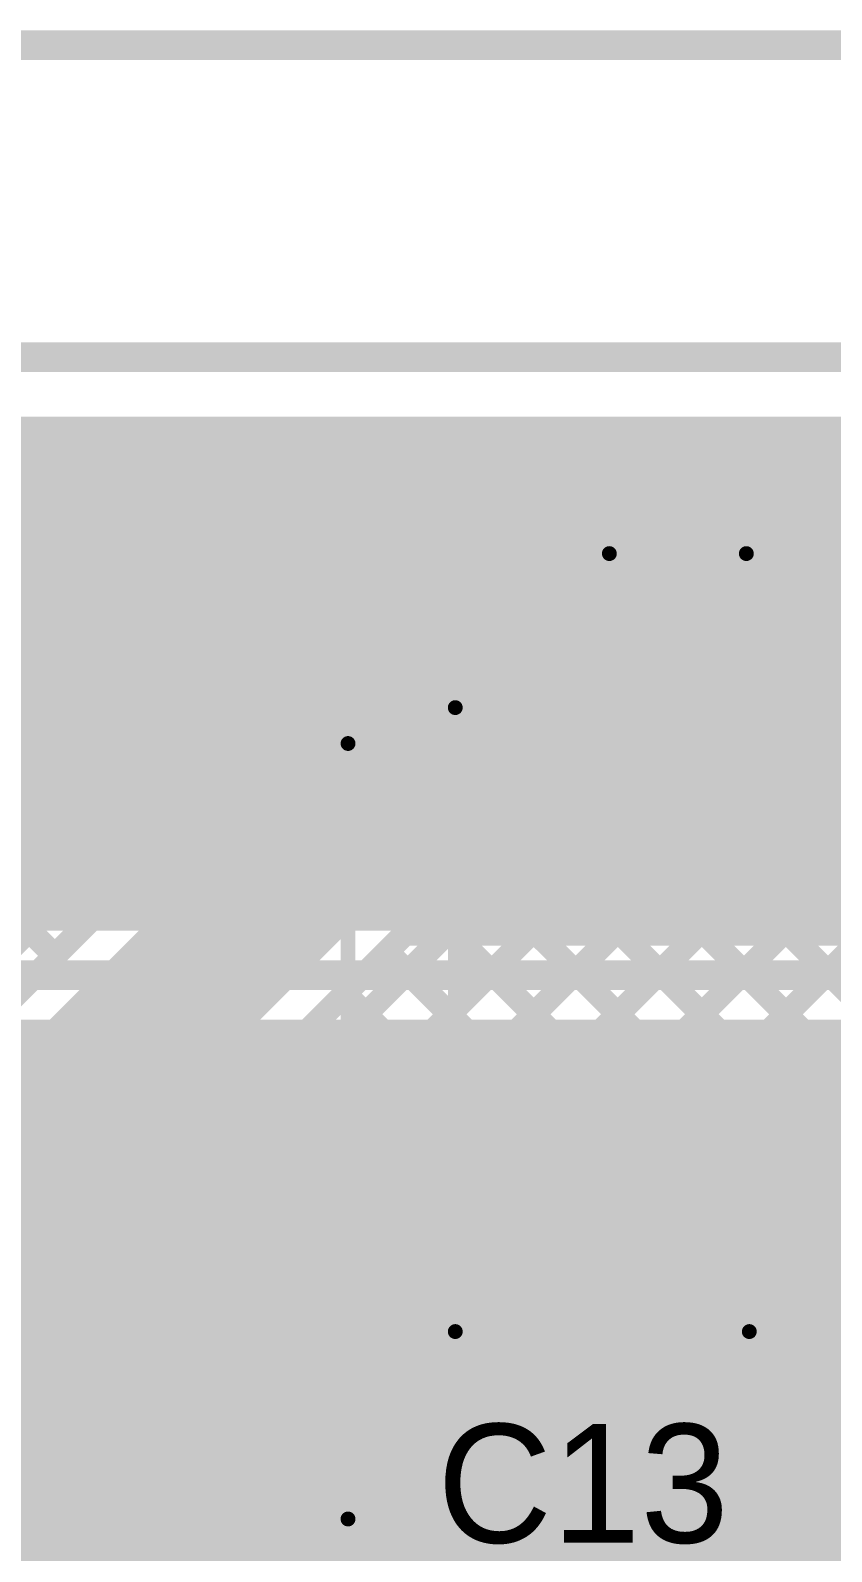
# Model space of a CAD drawing. Header units: millimetres. Extents: x 0.84 to 4.46, y 0.99 to 2.92.
# Drawn here: x 1.867 to 2.137, y 2.393 to 2.905 of the extents above; entities that cross this region are included whole.
import ezdxf

# ---------------------------------------------------------------- set-up
doc = ezdxf.new("R2010")
doc.units = ezdxf.units.MM
doc.header["$MEASUREMENT"] = 0
for name, color, linetype in [('BottomLayer', 5, 'Continuous'), ('Mechanical1', 6, 'Continuous'), ('Mechanical2', 216, 'Continuous'), ('TopLayer', 1, 'Continuous'), ('TopOverlay', 2, 'Continuous'), ('TopPaste', 8, 'Continuous'), ('TopSolder', 216, 'Continuous')]:
    doc.layers.add(name, color=color, linetype=linetype)

# ---------------------------------------------------------------- blocks, each defined once
blk = doc.blocks.new('VE_330M1ETR_0605_20')
at = {"layer": 'TopLayer'}
for points in [[(-0.17402, -0.02362), (-0.03622, -0.02362), (-0.17402, 0.02362), (-0.03622, 0.02362)], [(0.03622, -0.02362), (0.17402, -0.02362), (0.03622, 0.02362), (0.17402, 0.02362)]]:
    blk.add_solid(points, dxfattribs=at)
at = {"layer": 'TopOverlay', "const_width": 0.005}
for points in [[(-0.13192, 0.07808), (-0.08008, 0.12992)], [(0.12992, 0.12992), (-0.08008, 0.12992)], [(0.12992, 0.031), (0.12992, 0.12992)], [(-0.166, 0.03192), (-0.166, 0.075)], [(-0.13192, 0.032), (-0.13192, 0.07808)], [(-0.14392, 0.054), (-0.187, 0.054)], [(-0.13192, -0.07808), (-0.13192, -0.032)], [(0.12992, -0.12992), (0.12992, -0.031)], [(-0.08008, -0.12992), (-0.13192, -0.07808)], [(0.12992, -0.12992), (-0.08008, -0.12992)]]:
    blk.add_lwpolyline(points, dxfattribs=at)
at = {"layer": 'TopOverlay', "const_width": 0.0025}
for points in [[(-0.08133, 0.12992, 1), (-0.07883, 0.12992, 1)], [(-0.08133, 0.12992, 1), (-0.07883, 0.12992, 1)], [(0.12867, 0.12992, 1), (0.13117, 0.12992, 1)], [(0.12867, 0.12992, 1), (0.13117, 0.12992, 1)], [(-0.16725, 0.075, 1), (-0.16475, 0.075, 1)], [(-0.13317, 0.07808, 1), (-0.13067, 0.07808, 1)], [(-0.13317, 0.07808, 1), (-0.13067, 0.07808, 1)], [(-0.18825, 0.054, 1), (-0.18575, 0.054, 1)], [(-0.14517, 0.054, 1), (-0.14267, 0.054, 1)], [(-0.16725, 0.03192, 1), (-0.16475, 0.03192, 1)], [(-0.13317, 0.032, 1), (-0.13067, 0.032, 1)], [(0.12867, 0.031, 1), (0.13117, 0.031, 1)], [(-0.13317, -0.032, 1), (-0.13067, -0.032, 1)], [(0.12867, -0.031, 1), (0.13117, -0.031, 1)], [(-0.13317, -0.07808, 1), (-0.13067, -0.07808, 1)], [(-0.13317, -0.07808, 1), (-0.13067, -0.07808, 1)], [(-0.08133, -0.12992, 1), (-0.07883, -0.12992, 1)], [(-0.08133, -0.12992, 1), (-0.07883, -0.12992, 1)], [(0.12867, -0.12992, 1), (0.13117, -0.12992, 1)], [(0.12867, -0.12992, 1), (0.13117, -0.12992, 1)]]:
    blk.add_lwpolyline(points, format="xyb", close=True, dxfattribs=at)
at = {"layer": 'TopPaste'}
for points in [[(-0.17402, -0.02362), (-0.03622, -0.02362), (-0.17402, 0.02362), (-0.03622, 0.02362)], [(0.03622, -0.02362), (0.17402, -0.02362), (0.03622, 0.02362), (0.17402, 0.02362)]]:
    blk.add_solid(points, dxfattribs=at)
at = {"layer": 'TopSolder'}
for points in [[(-0.17802, -0.02762), (-0.03222, -0.02762), (-0.17802, 0.02762), (-0.03222, 0.02762)], [(0.03222, -0.02762), (0.17802, -0.02762), (0.03222, 0.02762), (0.17802, 0.02762)]]:
    blk.add_solid(points, dxfattribs=at)
blk = doc.blocks.new('DF06S_36')
at = {"layer": 'TopLayer'}
for points in [[(-0.07677, 0.20354), (-0.12795, 0.20354), (-0.07677, 0.14055), (-0.12795, 0.14055)], [(0.12795, 0.20354), (0.07677, 0.20354), (0.12795, 0.14055), (0.07677, 0.14055)], [(-0.07677, -0.14055), (-0.12795, -0.14055), (-0.07677, -0.20354), (-0.12795, -0.20354)], [(0.12795, -0.14055), (0.07677, -0.14055), (0.12795, -0.20354), (0.07677, -0.20354)]]:
    blk.add_solid(points, dxfattribs=at)
at = {"layer": 'TopOverlay', "const_width": 0.005}
for points in [[(0.063, 0.131), (-0.058, 0.131)], [(-0.176, 0.13), (-0.176, -0.131)], [(0.176, 0.13), (0.176, -0.131)], [(0.063, -0.131), (-0.058, -0.131)]]:
    blk.add_lwpolyline(points, dxfattribs=at)
at = {"layer": 'TopOverlay'}
for points, const_width in [([(-0.05925, 0.131, 1), (-0.05675, 0.131, 1)], 0.0025), ([(0.06175, 0.131, 1), (0.06425, 0.131, 1)], 0.0025), ([(-0.17725, 0.13, 1), (-0.17475, 0.13, 1)], 0.0025), ([(0.17475, 0.13, 1), (0.17725, 0.13, 1)], 0.0025), ([(-0.17725, -0.131, 1), (-0.17475, -0.131, 1)], 0.0025), ([(-0.05925, -0.131, 1), (-0.05675, -0.131, 1)], 0.0025), ([(0.06175, -0.131, 1), (0.06425, -0.131, 1)], 0.0025), ([(0.17475, -0.131, 1), (0.17725, -0.131, 1)], 0.0025), ([(-0.1427, -0.174, 1), (-0.1633, -0.174, 1)], 0.01969), ([(-0.16822, -0.174, 1), (-0.15837, -0.174, 1)], 0.00984), ([(-0.14763, -0.174, 1), (-0.13778, -0.174, 1)], 0.00984)]:
    blk.add_lwpolyline(points, format="xyb", close=True, dxfattribs=dict(at, const_width=const_width))
at = {"layer": 'TopPaste'}
for points in [[(-0.07677, 0.20354), (-0.12795, 0.20354), (-0.07677, 0.14055), (-0.12795, 0.14055)], [(0.12795, 0.20354), (0.07677, 0.20354), (0.12795, 0.14055), (0.07677, 0.14055)], [(-0.07677, -0.14055), (-0.12795, -0.14055), (-0.07677, -0.20354), (-0.12795, -0.20354)], [(0.12795, -0.14055), (0.07677, -0.14055), (0.12795, -0.20354), (0.07677, -0.20354)]]:
    blk.add_solid(points, dxfattribs=at)
at = {"layer": 'TopSolder'}
for points in [[(-0.07277, 0.20754), (-0.13195, 0.20754), (-0.07277, 0.13655), (-0.13195, 0.13655)], [(0.13195, 0.20754), (0.07277, 0.20754), (0.13195, 0.13655), (0.07277, 0.13655)], [(-0.07277, -0.13655), (-0.13195, -0.13655), (-0.07277, -0.20754), (-0.13195, -0.20754)], [(0.13195, -0.13655), (0.07277, -0.13655), (0.13195, -0.20754), (0.07277, -0.20754)]]:
    blk.add_solid(points, dxfattribs=at)

msp = doc.modelspace()

# ---------------------------------------------------------------- linework, layer by layer
at = {"layer": 'BottomLayer'}
for points, const_width in [([(1.41184, 2.754), (2.40716, 2.754)], 0.008), ([(1.53252, 2.40933), (1.87719, 2.754)], 0.008), ([(1.5433, 2.33526), (1.96204, 2.754)], 0.008), ([(1.54494, 2.39347), (1.90547, 2.754)], 0.008), ([(1.54856, 2.36881), (1.93376, 2.754)], 0.008), ([(1.57158, 2.33526), (1.99032, 2.754)], 0.008), ([(1.59987, 2.33526), (2.01861, 2.754)], 0.008), ([(1.71492, 2.754), (1.87538, 2.59354)], 0.008), ([(1.7432, 2.754), (1.88952, 2.60768)], 0.008), ([(1.77149, 2.754), (1.90367, 2.62182)], 0.008), ([(1.79977, 2.754), (1.91781, 2.63596)], 0.008), ([(1.82805, 2.754), (1.93195, 2.6501)], 0.008), ([(1.85634, 2.754), (1.94609, 2.66425)], 0.008), ([(1.88462, 2.754), (1.96244, 2.67618)], 0.008), ([(1.91291, 2.754), (1.98791, 2.679)], 0.008), ([(1.94119, 2.754), (2.01619, 2.679)], 0.008), ([(1.96948, 2.754), (2.04448, 2.679)], 0.008), ([(1.9715, 2.67861), (2.04689, 2.754)], 0.008), ([(1.99776, 2.754), (2.07276, 2.679)], 0.008), ([(2.00018, 2.679), (2.07518, 2.754)], 0.008), ([(2.02604, 2.754), (2.10104, 2.679)], 0.008), ([(2.02846, 2.679), (2.10346, 2.754)], 0.008), ([(2.05433, 2.754), (2.12933, 2.679)], 0.008), ([(2.05675, 2.679), (2.13175, 2.754)], 0.008), ([(2.08261, 2.754), (2.15761, 2.679)], 0.008), ([(2.08503, 2.679), (2.16003, 2.754)], 0.008), ([(2.1109, 2.754), (2.1859, 2.679)], 0.008), ([(2.11331, 2.679), (2.18831, 2.754)], 0.008), ([(2.13918, 2.754), (2.21418, 2.679)], 0.008), ([(1.977, 2.679), (2.47757, 2.679)], 0.008), ([(1.61711, 2.33526), (1.94942, 2.66758)], 0.008), ([(1.63326, 2.29626), (1.977, 2.64)], 0.05), ([(1.977, 2.64), (2.501, 2.64)], 0.05), ([(1.64286, 2.23683), (2.00703, 2.601)], 0.008), ([(1.66084, 2.26868), (1.99315, 2.601)], 0.008), ([(1.67115, 2.23683), (2.03531, 2.601)], 0.008), ([(1.69943, 2.23683), (2.0636, 2.601)], 0.008), ([(1.95788, 2.467), (2.09188, 2.601)], 0.008), ([(1.98617, 2.467), (2.12017, 2.601)], 0.008), ([(1.99315, 2.601), (2.47757, 2.601)], 0.008), ([(2.00934, 2.601), (2.14334, 2.467)], 0.008), ([(2.01445, 2.467), (2.14845, 2.601)], 0.008), ([(2.03762, 2.601), (2.17162, 2.467)], 0.008), ([(2.04274, 2.467), (2.17674, 2.601)], 0.008), ([(2.06591, 2.601), (2.19991, 2.467)], 0.008), ([(2.07102, 2.467), (2.20502, 2.601)], 0.008), ([(2.09419, 2.601), (2.22819, 2.467)], 0.008), ([(2.0993, 2.467), (2.2333, 2.601)], 0.008), ([(2.12248, 2.601), (2.25648, 2.467)], 0.008), ([(2.12759, 2.467), (2.26159, 2.601)], 0.008), ([(1.9871, 2.59495), (2.11505, 2.467)], 0.008), ([(1.97296, 2.58081), (2.08677, 2.467)], 0.008), ([(1.95882, 2.56667), (2.05849, 2.467)], 0.008), ([(1.94468, 2.55252), (2.0302, 2.467)], 0.008), ([(1.93054, 2.53838), (2.00192, 2.467)], 0.008), ([(1.91639, 2.52424), (1.97363, 2.467)], 0.008), ([(1.90225, 2.5101), (1.94551, 2.46684)], 0.008), ([(1.88811, 2.49596), (1.92518, 2.45888)], 0.008), ([(1.87397, 2.48181), (1.91081, 2.44497)], 0.008), ([(1.85983, 2.46767), (1.89667, 2.43083)], 0.008), ([(1.949, 2.467), (2.38957, 2.467)], 0.008), ([(1.70268, 2.23683), (1.92142, 2.45558)], 0.008), ([(1.84568, 2.45353), (1.88253, 2.41668)], 0.008), ([(1.71883, 2.19783), (1.949, 2.428)], 0.05), ([(1.949, 2.428), (2.413, 2.428)], 0.05), ([(1.83154, 2.43939), (1.86839, 2.40254)], 0.008)]:
    msp.add_lwpolyline(points, dxfattribs=dict(at, const_width=const_width))
for points, const_width in [([(1.87519, 2.754, 1), (1.87919, 2.754, 1)], 0.004), ([(1.88262, 2.754, 1), (1.88662, 2.754, 1)], 0.004), ([(1.90347, 2.754, 1), (1.90747, 2.754, 1)], 0.004), ([(1.91091, 2.754, 1), (1.91491, 2.754, 1)], 0.004), ([(1.93176, 2.754, 1), (1.93576, 2.754, 1)], 0.004), ([(1.93919, 2.754, 1), (1.94319, 2.754, 1)], 0.004), ([(1.96004, 2.754, 1), (1.96404, 2.754, 1)], 0.004), ([(1.96748, 2.754, 1), (1.97148, 2.754, 1)], 0.004), ([(1.98832, 2.754, 1), (1.99232, 2.754, 1)], 0.004), ([(1.99576, 2.754, 1), (1.99976, 2.754, 1)], 0.004), ([(2.01661, 2.754, 1), (2.02061, 2.754, 1)], 0.004), ([(2.02404, 2.754, 1), (2.02804, 2.754, 1)], 0.004), ([(2.04489, 2.754, 1), (2.04889, 2.754, 1)], 0.004), ([(2.05233, 2.754, 1), (2.05633, 2.754, 1)], 0.004), ([(2.07318, 2.754, 1), (2.07718, 2.754, 1)], 0.004), ([(2.08061, 2.754, 1), (2.08461, 2.754, 1)], 0.004), ([(2.10146, 2.754, 1), (2.10546, 2.754, 1)], 0.004), ([(2.1089, 2.754, 1), (2.1129, 2.754, 1)], 0.004), ([(2.12975, 2.754, 1), (2.13375, 2.754, 1)], 0.004), ([(2.13718, 2.754, 1), (2.14118, 2.754, 1)], 0.004), ([(1.975, 2.679, 1), (1.979, 2.679, 1)], 0.004), ([(1.975, 2.679, 1), (1.979, 2.679, 1)], 0.004), ([(1.975, 2.679, 1), (1.979, 2.679, 1)], 0.004), ([(1.98591, 2.679, 1), (1.98991, 2.679, 1)], 0.004), ([(1.99818, 2.679, 1), (2.00218, 2.679, 1)], 0.004), ([(2.01419, 2.679, 1), (2.01819, 2.679, 1)], 0.004), ([(2.02646, 2.679, 1), (2.03046, 2.679, 1)], 0.004), ([(2.04248, 2.679, 1), (2.04648, 2.679, 1)], 0.004), ([(2.05475, 2.679, 1), (2.05875, 2.679, 1)], 0.004), ([(2.07076, 2.679, 1), (2.07476, 2.679, 1)], 0.004), ([(2.08303, 2.679, 1), (2.08703, 2.679, 1)], 0.004), ([(2.09904, 2.679, 1), (2.10304, 2.679, 1)], 0.004), ([(2.11131, 2.679, 1), (2.11531, 2.679, 1)], 0.004), ([(2.12733, 2.679, 1), (2.13133, 2.679, 1)], 0.004), ([(1.96044, 2.67618, 1), (1.96444, 2.67618, 1)], 0.004), ([(1.9695, 2.67861, 1), (1.9735, 2.67861, 1)], 0.004), ([(1.94409, 2.66425, 1), (1.94809, 2.66425, 1)], 0.004), ([(1.94742, 2.66758, 1), (1.95142, 2.66758, 1)], 0.004), ([(1.94742, 2.66758, 1), (1.95142, 2.66758, 1)], 0.004), ([(1.94742, 2.66758, 1), (1.95142, 2.66758, 1)], 0.004), ([(1.9645, 2.64, 1), (1.9895, 2.64, 1)], 0.025), ([(1.9645, 2.64, 1), (1.9895, 2.64, 1)], 0.025), ([(1.92995, 2.6501, 1), (1.93395, 2.6501, 1)], 0.004), ([(1.91581, 2.63596, 1), (1.91981, 2.63596, 1)], 0.004), ([(1.90167, 2.62182, 1), (1.90567, 2.62182, 1)], 0.004), ([(1.88752, 2.60768, 1), (1.89152, 2.60768, 1)], 0.004), ([(1.99115, 2.601, 1), (1.99515, 2.601, 1)], 0.004), ([(1.99115, 2.601, 1), (1.99515, 2.601, 1)], 0.004), ([(2.00503, 2.601, 1), (2.00903, 2.601, 1)], 0.004), ([(2.00734, 2.601, 1), (2.01134, 2.601, 1)], 0.004), ([(2.03331, 2.601, 1), (2.03731, 2.601, 1)], 0.004), ([(2.03562, 2.601, 1), (2.03962, 2.601, 1)], 0.004), ([(2.0616, 2.601, 1), (2.0656, 2.601, 1)], 0.004), ([(2.06391, 2.601, 1), (2.06791, 2.601, 1)], 0.004), ([(2.08988, 2.601, 1), (2.09388, 2.601, 1)], 0.004), ([(2.09219, 2.601, 1), (2.09619, 2.601, 1)], 0.004), ([(2.11817, 2.601, 1), (2.12217, 2.601, 1)], 0.004), ([(2.12048, 2.601, 1), (2.12448, 2.601, 1)], 0.004), ([(1.87338, 2.59354, 1), (1.87738, 2.59354, 1)], 0.004), ([(1.9851, 2.59495, 1), (1.9891, 2.59495, 1)], 0.004), ([(1.97096, 2.58081, 1), (1.97496, 2.58081, 1)], 0.004), ([(1.95682, 2.56667, 1), (1.96082, 2.56667, 1)], 0.004), ([(1.94268, 2.55252, 1), (1.94668, 2.55252, 1)], 0.004), ([(1.92854, 2.53838, 1), (1.93254, 2.53838, 1)], 0.004), ([(1.91439, 2.52424, 1), (1.91839, 2.52424, 1)], 0.004), ([(1.90025, 2.5101, 1), (1.90425, 2.5101, 1)], 0.004), ([(1.88611, 2.49596, 1), (1.89011, 2.49596, 1)], 0.004), ([(1.87197, 2.48181, 1), (1.87597, 2.48181, 1)], 0.004), ([(1.94351, 2.46684, 1), (1.94751, 2.46684, 1)], 0.004), ([(1.947, 2.467, 1), (1.951, 2.467, 1)], 0.004), ([(1.947, 2.467, 1), (1.951, 2.467, 1)], 0.004), ([(1.947, 2.467, 1), (1.951, 2.467, 1)], 0.004), ([(1.95588, 2.467, 1), (1.95988, 2.467, 1)], 0.004), ([(1.97163, 2.467, 1), (1.97563, 2.467, 1)], 0.004), ([(1.98417, 2.467, 1), (1.98817, 2.467, 1)], 0.004), ([(1.99992, 2.467, 1), (2.00392, 2.467, 1)], 0.004), ([(2.01245, 2.467, 1), (2.01645, 2.467, 1)], 0.004), ([(2.0282, 2.467, 1), (2.0322, 2.467, 1)], 0.004), ([(2.04074, 2.467, 1), (2.04474, 2.467, 1)], 0.004), ([(2.05649, 2.467, 1), (2.06049, 2.467, 1)], 0.004), ([(2.06902, 2.467, 1), (2.07302, 2.467, 1)], 0.004), ([(2.08477, 2.467, 1), (2.08877, 2.467, 1)], 0.004), ([(2.0973, 2.467, 1), (2.1013, 2.467, 1)], 0.004), ([(2.11305, 2.467, 1), (2.11705, 2.467, 1)], 0.004), ([(2.12559, 2.467, 1), (2.12959, 2.467, 1)], 0.004), ([(1.92318, 2.45888, 1), (1.92718, 2.45888, 1)], 0.004), ([(1.91942, 2.45558, 1), (1.92342, 2.45558, 1)], 0.004), ([(1.91942, 2.45558, 1), (1.92342, 2.45558, 1)], 0.004), ([(1.91942, 2.45558, 1), (1.92342, 2.45558, 1)], 0.004), ([(1.9365, 2.428, 1), (1.9615, 2.428, 1)], 0.025), ([(1.9365, 2.428, 1), (1.9615, 2.428, 1)], 0.025), ([(1.90881, 2.44497, 1), (1.91281, 2.44497, 1)], 0.004), ([(1.89467, 2.43083, 1), (1.89867, 2.43083, 1)], 0.004), ([(1.88053, 2.41668, 1), (1.88453, 2.41668, 1)], 0.004), ([(1.86639, 2.40254, 1), (1.87039, 2.40254, 1)], 0.004)]:
    msp.add_lwpolyline(points, format="xyb", close=True, dxfattribs=dict(at, const_width=const_width))
at = {"layer": 'BottomLayer', "const_width": 0.008}
for points in [[(1.94942, 2.66758, -0.198912), (1.977, 2.679)], [(1.94942, 2.66758, -0.198912), (1.977, 2.679)], [(1.92142, 2.45558, -0.198912), (1.949, 2.467)], [(1.92142, 2.45558, -0.198912), (1.949, 2.467)]]:
    msp.add_lwpolyline(points, format="xyb", dxfattribs=at)
at = {"layer": 'Mechanical1', "const_width": 0.01}
msp.add_lwpolyline([(1, 2.9), (2.42309, 2.9)], dxfattribs=at)
at = {"layer": 'Mechanical2', "const_width": 0.01}
msp.add_lwpolyline([(1, 2.795), (4.45, 2.795)], dxfattribs=at)
at = {"layer": 'TopLayer', "const_width": 0.008}
for points in [[(1.843, 2.588), (2.28485, 2.588)], [(1.842, 2.58608), (2.28392, 2.58608)]]:
    msp.add_lwpolyline(points, dxfattribs=at)
at = {"layer": 'TopLayer'}
for points in [[(1.857, 2.602), (2.271, 2.602), (1.857, 2.775), (2.271, 2.775)], [(1.856, 2.327), (2.26992, 2.327), (1.856, 2.57208), (2.26992, 2.57208)]]:
    msp.add_solid(points, dxfattribs=at)

# ---------------------------------------------------------------- block references
for name, p, rotation in [('VE_330M1ETR_0605_20', (2.14, 2.597), 270), ('DF06S_36', (1.798, 2.534), 180)]:
    msp.add_blockref(name, p, dxfattribs=dict(rotation=rotation))

# ---------------------------------------------------------------- texts
at = {"layer": 'TopOverlay'}
msp.add_text('C13', height=0.04, dxfattribs=at).set_placement((2.004, 2.396))

doc.saveas('drawing.dxf')
